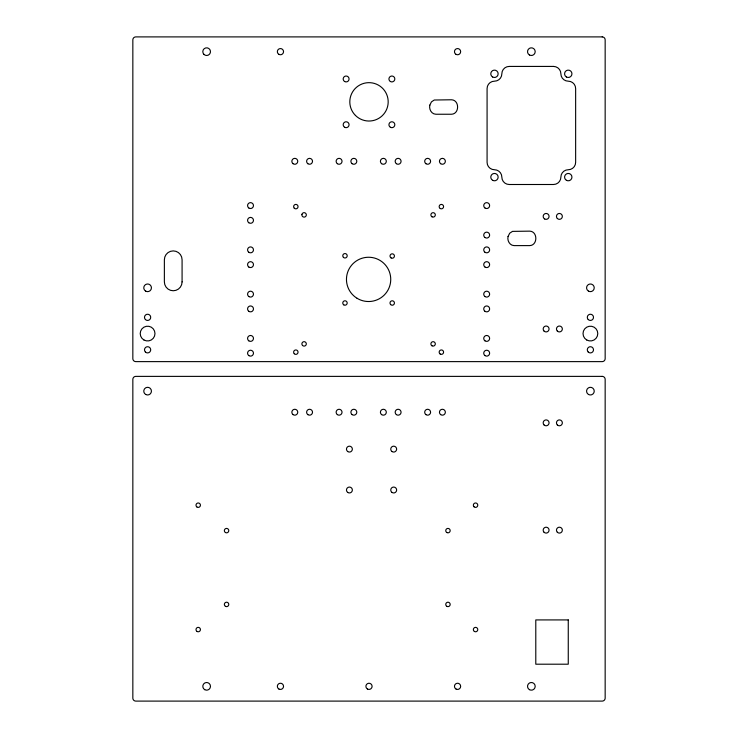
<?xml version="1.0" encoding="UTF-8"?>
<svg xmlns="http://www.w3.org/2000/svg" width="738" height="738" viewBox="0 0 738 738"><rect width="100%" height="100%" fill="white"/><g stroke="black" fill="none" stroke-linecap="round" stroke-linejoin="round"><path stroke-width="1.11" d="M301.934 214.407L301.888 214.989A2.214 2.214 0 0 0 304.001 217.101A2.214 2.214 0 0 0 306.298 215.173A2.214 2.214 0 0 0 304.573 212.728L304.001 212.673A2.214 2.214 0 0 0 301.934 214.407M429.83 105.137C428.815 109.132 431.426 114.15 435.863 114.242L451.471 114.242C459.636 114.012 459.636 100.008 451.471 99.778L434.248 100.017L431.444 101.89L429.83 105.137M508.058 236.501C507.043 240.496 509.654 245.514 514.091 245.606L529.7 245.606C537.864 245.376 537.864 231.372 529.7 231.142L512.476 231.381L509.672 233.254L508.058 236.501M602.208 36.9L135.792 36.9A2.952 2.952 0 0 0 132.84 39.852L132.84 358.668A2.952 2.952 0 0 0 135.792 361.62L602.208 361.62A2.952 2.952 0 0 0 605.16 358.668L605.16 39.852A2.952 2.952 0 0 0 602.208 36.9M553.5 66.42L509.22 66.42A7.38 7.38 0 0 0 501.84 73.8A7.38 7.38 0 0 1 494.46 81.18A7.38 7.38 0 0 0 487.08 88.56L487.08 162.36A7.38 7.38 0 0 0 494.46 169.74A7.38 7.38 0 0 1 501.84 177.12A7.38 7.38 0 0 0 509.22 184.5L553.5 184.5A7.38 7.38 0 0 0 560.88 177.12A7.38 7.38 0 0 1 568.26 169.74A7.38 7.38 0 0 0 575.64 162.36L575.64 88.56A7.38 7.38 0 0 0 568.26 81.18A7.38 7.38 0 0 1 560.88 73.8A7.38 7.38 0 0 0 553.5 66.42M602.208 376.38L135.792 376.38A2.952 2.952 0 0 0 132.84 379.332L132.84 698.148A2.952 2.952 0 0 0 135.792 701.1L602.208 701.1A2.952 2.952 0 0 0 605.16 698.148L605.16 379.332A2.952 2.952 0 0 0 602.208 376.38M568.26 619.92L535.788 619.92L535.788 664.2L568.26 664.2L568.26 619.92M182.083 281.898L182.083 259.758A8.856 8.856 0 0 0 173.227 250.902A8.856 8.856 0 0 0 164.371 259.758L164.371 281.898A8.856 8.856 0 0 0 173.227 290.754A8.856 8.856 0 0 0 182.083 281.898M294.268 208.19A2.214 2.214 0 0 0 297.977 207.194A2.214 2.214 0 0 0 295.265 204.481A2.214 2.214 0 0 0 294.268 208.19M248.78 252.248A2.952 2.952 0 0 0 253.457 250.182A2.952 2.952 0 0 0 249.324 247.165A2.952 2.952 0 0 0 248.78 252.248M484.94 355.568A2.952 2.952 0 0 0 489.617 353.502A2.952 2.952 0 0 0 485.484 350.485A2.952 2.952 0 0 0 484.94 355.568M307.82 414.608A2.952 2.952 0 0 0 312.497 412.542A2.952 2.952 0 0 0 308.364 409.525A2.952 2.952 0 0 0 307.82 414.608M557.319 331.058A2.952 2.952 0 0 0 562.255 329.729A2.952 2.952 0 0 0 558.638 326.122A2.952 2.952 0 0 0 557.319 331.058M248.78 207.968A2.952 2.952 0 0 0 253.457 205.902A2.952 2.952 0 0 0 249.324 202.885A2.952 2.952 0 0 0 248.78 207.968M440.263 354.074A2.214 2.214 0 0 0 443.584 352.155A2.214 2.214 0 0 0 440.263 350.236A2.214 2.214 0 0 0 440.263 354.074M544.035 331.058A2.952 2.952 0 0 0 548.971 329.729A2.952 2.952 0 0 0 545.354 326.122A2.952 2.952 0 0 0 544.035 331.058M484.94 340.808A2.952 2.952 0 0 0 489.617 338.742A2.952 2.952 0 0 0 485.484 335.725A2.952 2.952 0 0 0 484.94 340.808M357.044 298.272A22.14 22.14 0 0 0 390.734 279.951A22.14 22.14 0 0 0 358.022 259.942A22.14 22.14 0 0 0 357.044 298.272M544.035 424.931A2.952 2.952 0 0 0 548.971 423.603A2.952 2.952 0 0 0 545.354 419.996A2.952 2.952 0 0 0 544.035 424.931M431.998 345.808A2.214 2.214 0 0 0 435.319 343.89A2.214 2.214 0 0 0 431.998 341.971A2.214 2.214 0 0 0 431.998 345.808M474.396 631.451A2.214 2.214 0 0 0 477.772 629.643A2.214 2.214 0 0 0 474.516 627.623A2.214 2.214 0 0 0 474.396 631.451M557.319 424.931A2.952 2.952 0 0 0 562.255 423.603A2.952 2.952 0 0 0 558.638 419.996A2.952 2.952 0 0 0 557.319 424.931M343.419 257.341A2.214 2.214 0 0 0 347.128 256.344A2.214 2.214 0 0 0 344.415 253.632A2.214 2.214 0 0 0 343.419 257.341M294.268 353.723A2.214 2.214 0 0 0 297.977 352.727A2.214 2.214 0 0 0 295.265 350.015A2.214 2.214 0 0 0 294.268 353.723M302.534 345.458A2.214 2.214 0 0 0 306.242 344.462A2.214 2.214 0 0 0 303.53 341.749A2.214 2.214 0 0 0 302.534 345.458M293.06 414.608A2.952 2.952 0 0 0 297.737 412.542A2.952 2.952 0 0 0 293.604 409.525A2.952 2.952 0 0 0 293.06 414.608M544.035 532.236A2.952 2.952 0 0 0 548.971 530.908A2.952 2.952 0 0 0 545.354 527.301A2.952 2.952 0 0 0 544.035 532.236M544.644 218.955A2.952 2.952 0 0 0 549.072 216.4A2.952 2.952 0 0 0 544.644 213.845A2.952 2.952 0 0 0 544.644 218.955M381.62 414.608A2.952 2.952 0 0 0 386.297 412.542A2.952 2.952 0 0 0 382.164 409.525A2.952 2.952 0 0 0 381.62 414.608M473.999 506.757A2.214 2.214 0 0 0 477.698 505.761A2.214 2.214 0 0 0 474.986 503.048A2.214 2.214 0 0 0 473.999 506.757M307.82 163.688A2.952 2.952 0 0 0 312.497 161.622A2.952 2.952 0 0 0 308.364 158.605A2.952 2.952 0 0 0 307.82 163.688M143.91 339.969A7.38 7.38 0 0 0 154.98 333.576A7.38 7.38 0 0 0 143.91 327.183A7.38 7.38 0 0 0 143.91 339.969M557.319 532.236A2.952 2.952 0 0 0 562.255 530.908A2.952 2.952 0 0 0 558.638 527.301A2.952 2.952 0 0 0 557.319 532.236M440.263 208.54A2.214 2.214 0 0 0 443.584 206.622A2.214 2.214 0 0 0 440.263 204.703A2.214 2.214 0 0 0 440.263 208.54M248.78 296.528A2.952 2.952 0 0 0 253.457 294.462A2.952 2.952 0 0 0 249.324 291.445A2.952 2.952 0 0 0 248.78 296.528M347.672 451.508A2.952 2.952 0 0 0 352.349 449.442A2.952 2.952 0 0 0 348.216 446.425A2.952 2.952 0 0 0 347.672 451.508M352.1 163.688A2.952 2.952 0 0 0 356.777 161.622A2.952 2.952 0 0 0 352.644 158.605A2.952 2.952 0 0 0 352.1 163.688M352.1 414.608A2.952 2.952 0 0 0 356.777 412.542A2.952 2.952 0 0 0 352.644 409.525A2.952 2.952 0 0 0 352.1 414.608M337.34 163.688A2.952 2.952 0 0 0 342.017 161.622A2.952 2.952 0 0 0 337.884 158.605A2.952 2.952 0 0 0 337.34 163.688M484.94 311.288A2.952 2.952 0 0 0 489.617 309.222A2.952 2.952 0 0 0 485.484 306.205A2.952 2.952 0 0 0 484.94 311.288M293.06 163.688A2.952 2.952 0 0 0 297.737 161.622A2.952 2.952 0 0 0 293.604 158.605A2.952 2.952 0 0 0 293.06 163.688M425.9 163.688A2.952 2.952 0 0 0 430.577 161.622A2.952 2.952 0 0 0 426.444 158.605A2.952 2.952 0 0 0 425.9 163.688M391.952 451.508A2.952 2.952 0 0 0 396.629 449.442A2.952 2.952 0 0 0 392.496 446.425A2.952 2.952 0 0 0 391.952 451.508M197.111 631.488A2.214 2.214 0 0 0 200.432 629.569A2.214 2.214 0 0 0 197.111 627.651A2.214 2.214 0 0 0 197.111 631.488M557.319 218.485A2.952 2.952 0 0 0 562.255 217.156A2.952 2.952 0 0 0 558.638 213.55A2.952 2.952 0 0 0 557.319 218.485M484.94 296.528A2.952 2.952 0 0 0 489.617 294.462A2.952 2.952 0 0 0 485.484 291.445A2.952 2.952 0 0 0 484.94 296.528M347.672 492.394A2.952 2.952 0 0 0 352.349 490.327A2.952 2.952 0 0 0 348.216 487.311A2.952 2.952 0 0 0 347.672 492.394M484.94 252.248A2.952 2.952 0 0 0 489.617 250.182A2.952 2.952 0 0 0 485.484 247.165A2.952 2.952 0 0 0 484.94 252.248M484.94 267.008A2.952 2.952 0 0 0 489.617 264.942A2.952 2.952 0 0 0 485.484 261.925A2.952 2.952 0 0 0 484.94 267.008M396.38 163.688A2.952 2.952 0 0 0 401.057 161.622A2.952 2.952 0 0 0 396.924 158.605A2.952 2.952 0 0 0 396.38 163.688M390.651 304.573A2.214 2.214 0 0 0 394.36 303.576A2.214 2.214 0 0 0 391.647 300.864A2.214 2.214 0 0 0 390.651 304.573M391.112 257.94A2.214 2.214 0 0 0 394.433 256.031A2.214 2.214 0 0 0 391.112 254.112A2.214 2.214 0 0 0 391.112 257.94M484.94 207.968A2.952 2.952 0 0 0 489.617 205.902A2.952 2.952 0 0 0 485.484 202.885A2.952 2.952 0 0 0 484.94 207.968M391.952 492.394A2.952 2.952 0 0 0 396.629 490.327A2.952 2.952 0 0 0 392.496 487.311A2.952 2.952 0 0 0 391.952 492.394M343.77 304.849A2.214 2.214 0 0 0 347.192 303.134A2.214 2.214 0 0 0 343.991 301.021A2.214 2.214 0 0 0 343.77 304.849M248.78 355.568A2.952 2.952 0 0 0 253.457 353.502A2.952 2.952 0 0 0 249.324 350.485A2.952 2.952 0 0 0 248.78 355.568M337.34 414.608A2.952 2.952 0 0 0 342.017 412.542A2.952 2.952 0 0 0 337.884 409.525A2.952 2.952 0 0 0 337.34 414.608M440.66 163.688A2.952 2.952 0 0 0 445.337 161.622A2.952 2.952 0 0 0 441.204 158.605A2.952 2.952 0 0 0 440.66 163.688M248.78 340.808A2.952 2.952 0 0 0 253.457 338.742A2.952 2.952 0 0 0 249.324 335.725A2.952 2.952 0 0 0 248.78 340.808M431.998 216.806A2.214 2.214 0 0 0 435.319 214.887A2.214 2.214 0 0 0 431.998 212.968A2.214 2.214 0 0 0 431.998 216.806M425.9 414.608A2.952 2.952 0 0 0 430.577 412.542A2.952 2.952 0 0 0 426.444 409.525A2.952 2.952 0 0 0 425.9 414.608M196.852 506.932A2.214 2.214 0 0 0 200.413 505.502A2.214 2.214 0 0 0 197.397 503.131A2.214 2.214 0 0 0 196.852 506.932M440.66 414.608A2.952 2.952 0 0 0 445.337 412.542A2.952 2.952 0 0 0 441.204 409.525A2.952 2.952 0 0 0 440.66 414.608M248.78 222.728A2.952 2.952 0 0 0 253.457 220.662A2.952 2.952 0 0 0 249.324 217.645A2.952 2.952 0 0 0 248.78 222.728M248.78 267.008A2.952 2.952 0 0 0 253.457 264.942A2.952 2.952 0 0 0 249.324 261.925A2.952 2.952 0 0 0 248.78 267.008M381.62 163.688A2.952 2.952 0 0 0 386.297 161.622A2.952 2.952 0 0 0 382.164 158.605A2.952 2.952 0 0 0 381.62 163.688M484.94 237.488A2.952 2.952 0 0 0 489.617 235.422A2.952 2.952 0 0 0 485.484 232.405A2.952 2.952 0 0 0 484.94 237.488M248.78 311.288A2.952 2.952 0 0 0 253.457 309.222A2.952 2.952 0 0 0 249.324 306.205A2.952 2.952 0 0 0 248.78 311.288M396.38 414.608A2.952 2.952 0 0 0 401.057 412.542A2.952 2.952 0 0 0 396.924 409.525A2.952 2.952 0 0 0 396.38 414.608M586.71 339.969A7.38 7.38 0 0 0 597.78 333.576A7.38 7.38 0 0 0 586.71 327.183A7.38 7.38 0 0 0 586.71 339.969M225.459 532.541A2.214 2.214 0 0 0 228.78 530.622A2.214 2.214 0 0 0 225.459 528.703A2.214 2.214 0 0 0 225.459 532.541M446.859 532.541A2.214 2.214 0 0 0 450.18 530.622A2.214 2.214 0 0 0 446.859 528.703A2.214 2.214 0 0 0 446.859 532.541M446.859 606.341A2.214 2.214 0 0 0 450.18 604.422A2.214 2.214 0 0 0 446.859 602.503A2.214 2.214 0 0 0 446.859 606.341M225.459 606.341A2.214 2.214 0 0 0 228.78 604.422A2.214 2.214 0 0 0 225.459 602.503A2.214 2.214 0 0 0 225.459 606.341M344.646 81.521A2.952 2.952 0 0 0 349.074 78.966A2.952 2.952 0 0 0 344.646 76.411A2.952 2.952 0 0 0 344.646 81.521M390.402 81.521A2.952 2.952 0 0 0 394.83 78.966A2.952 2.952 0 0 0 390.402 76.411A2.952 2.952 0 0 0 390.402 81.521M390.402 127.277A2.952 2.952 0 0 0 394.83 124.722A2.952 2.952 0 0 0 390.402 122.167A2.952 2.952 0 0 0 390.402 127.277M344.646 127.277A2.952 2.952 0 0 0 349.074 124.722A2.952 2.952 0 0 0 344.646 122.167A2.952 2.952 0 0 0 344.646 127.277M355.43 115.414A19.188 19.188 0 0 0 387.533 106.807A19.188 19.188 0 0 0 364.037 83.311A19.188 19.188 0 0 0 355.43 115.414M145.404 352.008A3.1 3.1 0 0 0 150.598 350.615A3.1 3.1 0 0 0 146.797 346.814A3.1 3.1 0 0 0 145.404 352.008M145.404 319.536A3.1 3.1 0 0 0 150.598 318.143A3.1 3.1 0 0 0 146.797 314.342A3.1 3.1 0 0 0 145.404 319.536M588.204 319.536A3.1 3.1 0 0 0 593.398 318.143A3.1 3.1 0 0 0 589.597 314.342A3.1 3.1 0 0 0 588.204 319.536M588.204 352.008A3.1 3.1 0 0 0 593.398 350.615A3.1 3.1 0 0 0 589.597 346.814A3.1 3.1 0 0 0 588.204 352.008M203.928 54.372A3.838 3.838 0 0 0 210.348 52.656A3.838 3.838 0 0 0 205.644 47.952A3.838 3.838 0 0 0 203.928 54.372M278.89 54.344A3.1 3.1 0 0 0 283.54 51.66A3.1 3.1 0 0 0 278.89 48.976A3.1 3.1 0 0 0 278.89 54.344M456.01 54.344A3.1 3.1 0 0 0 460.66 51.66A3.1 3.1 0 0 0 456.01 48.976A3.1 3.1 0 0 0 456.01 54.344M529.441 54.981A3.838 3.838 0 0 0 535.198 51.66A3.838 3.838 0 0 0 529.441 48.339A3.838 3.838 0 0 0 529.441 54.981M204.721 689.661A3.838 3.838 0 0 0 210.478 686.34A3.838 3.838 0 0 0 204.721 683.019A3.838 3.838 0 0 0 204.721 689.661M278.89 689.024A3.1 3.1 0 0 0 283.54 686.34A3.1 3.1 0 0 0 278.89 683.656A3.1 3.1 0 0 0 278.89 689.024M367.45 689.024A3.1 3.1 0 0 0 372.1 686.34A3.1 3.1 0 0 0 367.45 683.656A3.1 3.1 0 0 0 367.45 689.024M456.01 689.024A3.1 3.1 0 0 0 460.66 686.34A3.1 3.1 0 0 0 456.01 683.656A3.1 3.1 0 0 0 456.01 689.024M529.441 689.661A3.838 3.838 0 0 0 535.198 686.34A3.838 3.838 0 0 0 529.441 683.019A3.838 3.838 0 0 0 529.441 689.661M145.681 291.141A3.838 3.838 0 0 0 151.438 287.82A3.838 3.838 0 0 0 145.681 284.499A3.838 3.838 0 0 0 145.681 291.141M145.681 394.461A3.838 3.838 0 0 0 151.438 391.14A3.838 3.838 0 0 0 145.681 387.819A3.838 3.838 0 0 0 145.681 394.461M588.481 291.141A3.838 3.838 0 0 0 594.238 287.82A3.838 3.838 0 0 0 588.481 284.499A3.838 3.838 0 0 0 588.481 291.141M588.481 394.461A3.838 3.838 0 0 0 594.238 391.14A3.838 3.838 0 0 0 588.481 387.819A3.838 3.838 0 0 0 588.481 394.461M492.615 76.992A3.69 3.69 0 0 0 498.15 73.8A3.69 3.69 0 0 0 492.615 70.608A3.69 3.69 0 0 0 492.615 76.992M566.415 76.992A3.69 3.69 0 0 0 571.95 73.8A3.69 3.69 0 0 0 566.415 70.608A3.69 3.69 0 0 0 566.415 76.992M566.415 180.312A3.69 3.69 0 0 0 571.95 177.12A3.69 3.69 0 0 0 566.415 173.928A3.69 3.69 0 0 0 566.415 180.312M492.615 180.312A3.69 3.69 0 0 0 498.15 177.12A3.69 3.69 0 0 0 492.615 173.928A3.69 3.69 0 0 0 492.615 180.312"/></g></svg>
